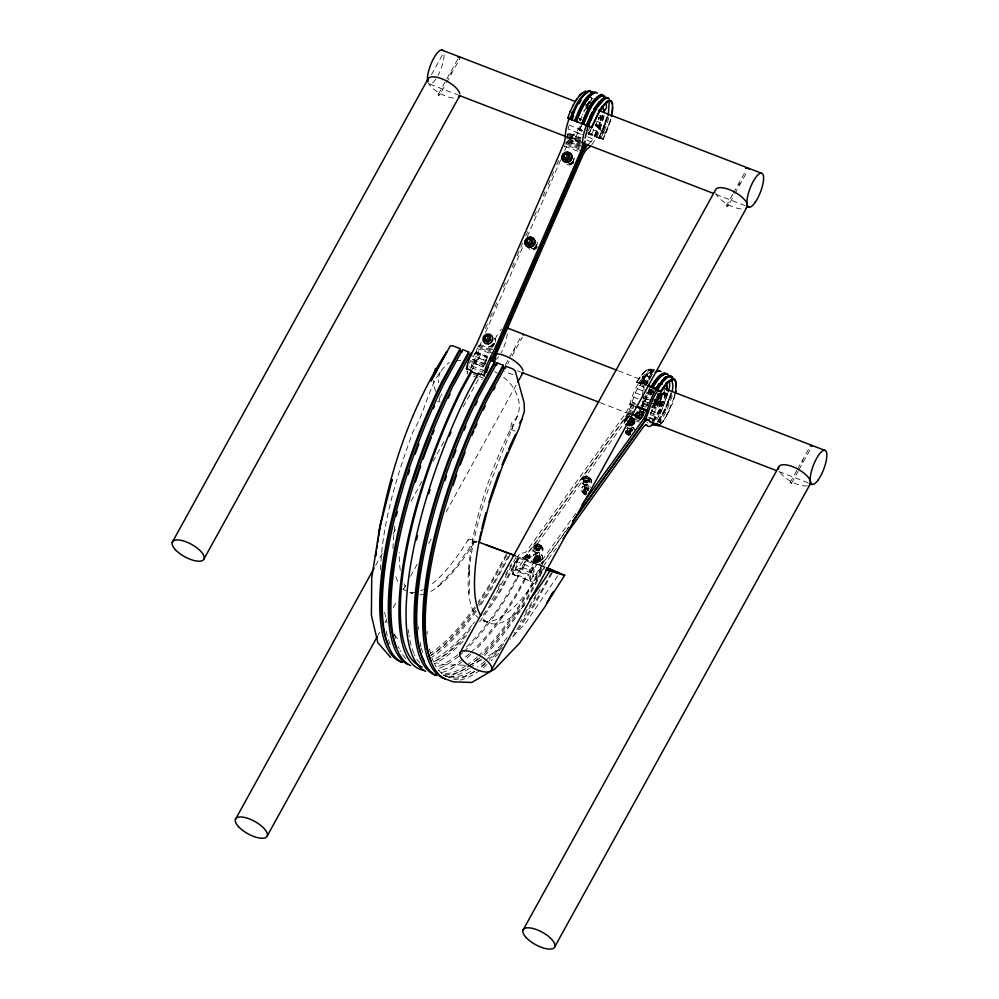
<?xml version="1.0" encoding="UTF-8"?>
<svg xmlns="http://www.w3.org/2000/svg" width="999" height="999" viewBox="0 0 999 999"><rect width="100%" height="100%" fill="white"/><g stroke="black" fill="none" stroke-linecap="round" stroke-linejoin="round"><path stroke-width="0.75" stroke-dasharray="5 3.75" d="M380.507 569.78C382.267 522.177 396.803 475.886 413.087 431.443C426.848 410.015 428.871 378.783 449.4 362.312M661.226 394.056L661.013 401.386L659.69 405.307L660.339 405.744L660.539 400.849L659.765 405.094L660.913 405.282L660.451 422.627M439.922 94.643L438.524 93.931L438.411 95.729L439.922 94.643L445.841 83.928M728.234 205.769L726.835 205.045L726.735 206.855L728.234 205.769L734.153 195.042M596.952 125.062L595.816 124.788L598.289 126.448L597.327 126.873L596.952 125.062L597.102 126.486L598.076 125.899L604.045 132.08L603.009 132.755L603.271 131.831L604.045 132.13M598.289 126.448L595.879 125.375L596.003 124.538L598.051 126.848M540.784 556.493L540.921 560.914L537.774 562.337L534.44 561.051L534.303 556.643L535.889 555.731L539.897 556.006L540.921 558.329M534.74 549.962L534.615 545.554L537.762 544.13L541.083 545.404L541.221 549.825L539.647 550.736L535.626 550.461L534.602 548.139M534.727 559.89C534.103 563.886 541.196 563.786 540.447 559.765M535.089 546.703C534.34 542.682 541.421 542.582 540.809 546.578M535.739 557.829L536.026 561.475M535.851 557.067L536.076 549.125M535.988 548.726L536.413 545.054M534.265 558.354L537.412 556.918L537.462 555.219M534.565 547.265L537.712 545.829L537.762 544.13M537.774 562.337L537.812 560.626L540.971 559.203M538.074 551.248L538.124 549.537L541.271 548.114M539.547 557.742L539.11 561.413A1.598 1.161 1.6 0 1 536.475 561.987A1.598 1.161 1.6 0 1 537.062 560.039A1.598 1.161 1.6 0 1 539.11 561.413M539.448 557.242A1.798 1.299 1.6 0 0 536.838 555.993A1.798 1.299 1.6 0 0 536.675 558.229A1.798 1.299 1.6 0 0 539.448 557.242L539.66 549.3A1.798 1.299 1.6 0 0 537.05 548.051A1.798 1.299 1.6 0 0 536.888 550.299A1.798 1.299 1.6 0 0 539.66 549.3M539.797 548.638L539.497 544.979M541.221 549.825L541.083 545.404M585.589 494.33L583.154 493.231L583.029 488.823L586.176 487.4L589.497 488.673M583.279 479.445L584.178 477.197L586.475 476.311L588.149 476.748L589.81 477.597L589.934 482.005L586.788 483.429L583.466 482.155L583.279 479.445L586.425 478.022L586.475 476.311M583.466 482.155L583.329 477.734M583.441 492.07L583.953 494.055L585.739 495.067M583.803 478.883C583.054 474.862 590.134 474.762 589.522 478.758M584.452 490.01L584.74 493.668M584.577 489.248L584.79 481.306M584.702 480.906L585.139 477.235M582.979 490.534L586.126 489.098L586.176 487.4M586.488 494.517L586.538 492.807L583.204 491.533M586.788 483.429L586.838 481.73L589.984 480.294M588.161 489.435A1.798 1.299 1.6 0 0 585.551 488.174A1.798 1.299 1.6 0 0 585.389 490.422A1.798 1.299 1.6 0 0 588.161 489.435L588.374 481.493A1.798 1.299 1.6 0 0 585.764 480.232A1.798 1.299 1.6 0 0 585.601 482.48A1.798 1.299 1.6 0 0 588.374 481.493M588.511 480.819L588.224 477.16M589.934 482.005L589.81 477.597M626.123 420.741L626.123 418.156L629.27 416.733M630.906 432.33L629.333 433.241L629.283 434.94L628.383 434.752L625.948 433.666L625.961 431.068M626.236 432.505L626.748 434.478L629.183 435.539M626.598 419.305L627.022 417.295L629.37 416.146M627.247 430.432L627.547 434.09A1.598 1.161 1.6 0 0 629.545 434.865M627.372 429.67L627.447 427.023M625.948 433.666L625.774 430.956L628.92 429.533L628.97 427.822L632.305 429.108L632.429 430.931M630.956 429.857A1.798 1.299 1.6 0 0 628.346 428.596A1.798 1.299 1.6 0 0 628.184 430.844A1.798 1.299 1.6 0 0 630.956 429.857L631.031 427.21M632.305 429.108L632.255 430.806L628.92 429.533M643.031 415.359L641.595 416.233L642.132 415.684M644.58 376.873L643.681 378.009L642.682 376.91M641.97 415.996L642.082 411.663M642.245 405.881L642.482 397.802M642.694 395.08L643.031 377.085L644.23 377.41M643.194 415.971L643.319 411.638M643.468 405.856L643.468 398.326M643.893 390.297L644.255 377.06M643.968 377.684L644.617 377.048M659.215 422.652L659.727 404.445L659.715 405.432L661.026 401.273M660.002 394.081L660.339 405.744M660.601 394.617L660.177 392.794L659.939 401.735L660.764 405.606M660.551 423.351L660.551 423.126M566.92 139.098A15.634 4.758 -68.9 0 0 567.207 137.825L567.782 132.78L581.118 137.874M660.277 404.857L660.963 401.498M645.916 370.891C643.319 371.016 630.856 391.808 640.034 376.835M660.177 405.731L660.539 400.849M583.978 112.025L584.153 109.703M588.998 143.619C596.903 136.551 600.561 125.524 601.498 115.185M485.539 362.175L483.066 366.695L475.986 363.973L479.083 358.304L479.333 356.031L473.926 353.958M642.794 414.972L639.422 419.081C634.977 417.282 633.591 415.022 641.121 407.929M643.506 377.734L643.119 376.473L644.617 377.285M643.094 377.098L644.367 377.56M476.785 349.55L475.237 357.305A22.865 6.956 -68.9 0 1 474.488 361.426L484.44 365.796M660.689 400.899L659.79 405.532M587.4 104.445L586.775 108.829A2.16 1.236 8.2 0 1 586.838 107.48A5.145 2.947 8.2 0 1 585.726 107.068M587.974 104.383L587.712 106.244L585.876 104.458M660.114 404.87L660.601 401.71M479.295 618.706A146.766 44.618 -68.9 0 1 510.489 429.283L511.575 422.977C526.935 410.751 516.958 386.613 503.246 377.123M568.606 126.336L568.069 129.046L582.442 134.59M586.625 108.554L587.624 103.983M608.266 115.235L602.822 131.893M671.041 392.782L665.371 408.853A31.481 9.565 -68.9 0 1 656.093 423.801M671.803 392.757L666.296 408.941L656.555 424.325M674.188 397.24L674.887 394.218M675.062 394.605L672.302 403.883M659.977 404.92L660.751 401.66M439.123 400.874L440.959 393.394L442.082 395.404M511.925 428.933L513.761 421.453M598.801 117.745L598.289 119.768L599.962 116.159L599.05 116.733M651.947 393.856C649.812 395.367 650.973 391.87 651.398 389.073M651.41 394.58L650.736 391.833L651.835 390.746M650.786 392.944L651.847 392.982M651.048 394.418L651.535 393.668M440.209 371.516L438.386 378.184L438.549 382.654M627.01 419.293A10.265 3.122 -68.9 0 0 625.736 420.791L526.785 558.541A9.753 2.972 -68.9 0 0 524.625 562.35L518.356 572.19A12.425 3.771 -68.9 0 1 513.211 570.279A12.425 3.771 -68.9 0 1 519.98 553.546A28.259 8.591 -68.9 0 1 523.089 552.947L524.263 552.822A8.129 2.473 -68.9 0 0 526.86 550.811L626.161 412.575A13.124 3.996 -68.9 0 0 629.757 404.408L630.257 402.697A23.364 7.105 -68.9 0 1 648.776 376.91L649.737 379.32M630.544 413.199L630.057 413.286A15.634 4.758 -68.9 0 0 626.498 416.233L526.398 555.556A15.122 4.595 -68.9 0 0 524.925 557.979L517.732 569.243A6.981 2.123 -68.9 0 1 515.671 567.207A6.981 2.123 -68.9 0 1 518.618 558.978L519.368 558.154A22.865 6.956 -68.9 0 1 521.016 557.954L523.164 557.817L526.698 554.582L626.348 415.871C633.766 404.832 632.717 387.662 645.342 381.006L648.226 382.118M494.393 343.244L493.831 344.543L494.667 343.843L493.256 343.818M579.907 119.53C581.406 118.869 578.146 118.881 580.544 119.143M596.903 125.212L597.102 126.324L595.879 125.375M602.622 132.355L607.729 117.283M514.672 348.776L513.673 351.498M802.984 459.89L801.997 462.612M659.715 405.432L661.001 401.161M659.765 405.094L660.863 401.586M602.684 114.997L594.293 136.476L587.874 133.754A32.018 9.74 -68.9 0 0 589.797 129.907M604.333 115.722L595.978 137.075L594.143 136.164A32.018 9.74 -68.9 0 0 602.335 115.247M610.726 119.243L603.046 139.223L610.926 119.131M610.926 119.568L606.281 132.792L603.034 139.023M641.096 406.88L646.066 394.742M642.295 408.304L649.625 389.048M652.147 420.979C661.013 413.823 662.724 401.86 666.495 391.695M648.913 417.882L656.106 420.654L661.513 411.051L667.769 393.032M649.75 388.049L642.544 405.469M650.137 389.273L642.469 407.255M651.41 394.405L653.084 389.335M658.628 393.643L654.357 404.695A32.018 9.74 -68.9 0 1 651.698 409.927M659.315 393.906L655.044 404.957A32.018 9.74 -68.9 0 1 650.299 413.761M659.652 393.768L655.244 405.169L648.139 417.557M662.225 393.768L657.642 405.831A31.181 9.478 -68.9 0 1 648.463 420.629M665.809 393.294L660.626 407.105A32.018 9.74 -68.9 0 1 652.035 421.328M666.171 393.069L660.826 407.317L653.721 419.705M666.495 393.556L661.313 407.367A32.018 9.74 -68.9 0 1 651.885 422.589M667.819 393.793L662.512 407.929L652.896 423.339M667.844 401.923L670.154 395.104M671.203 395.329L662.649 415.671M672.227 395.816L667.07 409.565A31.893 9.69 -68.9 0 1 660.214 421.516M674.387 397.14L666.196 416.246L659.64 425.387M636.738 382.317L639.685 383.716A41.434 21.154 32 0 1 646.778 385.689M654.308 401.735L655.057 399.65L658.915 399.163L660.926 401.723L659.79 404.857L655.943 405.344L654.607 403.633M655.769 399.737L654.645 402.872L656.655 405.432M655.943 405.344L659.078 404.77L660.202 401.635L658.191 399.076L656.106 399.45M517.519 416.046C495.554 466.87 474.05 518.893 468.618 574.587L469.468 568.606L469.23 594.88L468.631 591.957M564.285 146.928L564.785 145.729M656.443 397.377L652.097 407.093M667.906 401.923L665.034 408.753A31.681 9.628 -68.9 0 1 655.706 423.801M672.215 403.721L666.258 416.458M474.388 361.875L473.913 363.012A6.981 2.123 -68.9 0 1 470.629 367.157M485.502 328.446L487.362 324.176M490.459 317.058L492.32 312.787M494.805 307.093L496.665 302.822M503.471 287.163L505.332 282.892M512.15 267.233L514.01 262.962M517.107 255.856L520.217 248.739M520.829 247.315L522.689 243.044M525.786 235.926L527.647 231.656M534.465 215.996L536.326 211.726M543.144 196.066L545.004 191.796M548.101 184.678L551.198 177.56M551.823 176.136L553.683 171.865M556.78 164.748L558.641 160.477M481.206 342.42L479.97 345.279A8.129 2.473 -68.9 0 0 478.234 351.086L477.709 354.058A28.259 8.591 -68.9 0 1 476.223 361.775A12.425 3.771 -68.9 0 1 471.89 369.867M485.564 332.417L523.513 245.267M527.247 236.688L560.839 159.54M564.572 150.961L565.821 148.114A13.124 3.996 -68.9 0 1 569.954 142.283L570.716 141.708A23.364 7.105 -68.9 0 0 581.418 126.099M627.609 418.394L627.934 417.657M472.065 356.518L472.452 355.694M582.067 131.481L578.658 129.533L581.655 123.302M579.245 130.007L582.28 123.689M588.211 130.944L590.109 126.998M588.711 134.328L591.895 127.71M595.978 137.075L596.391 137.213A60.839 16.209 26.1 0 0 599.512 138.274L602.659 131.743M588.436 133.679A41.434 11.039 26.1 0 0 591.208 134.79A41.434 11.039 26.1 0 0 599.962 137.75L602.959 131.518L603.721 131.506M581.418 150.886L565.609 144.793C569.243 137.113 577.897 133.416 580.169 124.813M660.851 405.507L659.864 401.074L660.913 405.282M645.878 406.755L648.326 402.01M669.63 410.227L662.874 421.753M470.429 368.594L471.865 365.921L470.654 360.726L475.686 362.662L475.986 363.973M469.205 363.349L470.654 360.726M475.686 362.662L479.333 356.031M506.63 555.544L489.722 586.301A214.723 65.285 -68.9 0 1 476.423 606.568M509.89 555.182L492.245 587.287A214.723 65.285 -68.9 0 1 479.845 606.268M515.971 557.517L498.326 589.622A214.723 65.285 -68.9 0 1 489.485 603.371M463.736 651.723A214.723 65.285 -68.9 0 0 508.941 593.718L518.356 576.585L512.674 574.4L517.007 566.508L515.821 561.288L533.441 568.081L534.627 573.301L530.294 581.193L525.437 579.32L525.137 577.971L518.056 575.237L508.791 591.995A211.776 64.386 -68.9 0 1 464.198 649.213M522.689 568.706L527.322 560.277L526.473 560.002L522.39 567.382L522.689 568.706L517.007 566.508M525.437 579.32L516.033 596.44A214.723 65.285 -68.9 0 1 475.074 650.361M529.77 571.428L534.403 562.999L533.553 562.724L529.47 570.117L529.77 571.428L534.627 573.301M540.072 589.497L532.717 602.884A214.723 65.285 -68.9 0 1 520.317 621.865M552.16 573.089L535.252 603.858A214.723 65.285 -68.9 0 1 510.452 639.547M431.443 74.738L443.069 53.684M457.754 59.091L438.524 93.931L439.872 94.705M450.387 74.063L451.548 72.078M446.578 82.592L459.89 58.466M375.674 565.334L383.216 551.673M393.019 533.903L396.79 527.085M411.113 501.123L422.427 480.631M432.992 461.513L444.305 441.021M463.149 406.868L480.494 375.449M481.256 374.076L483.516 369.98M505.519 364.66L508.479 359.303M509.215 357.954L521.053 336.526M507.654 364.036L509.128 361.363M512.087 355.994L522.44 337.237M378.159 635.002L379.657 632.267M384.94 622.702L387.2 618.606M393.231 607.679L397.003 600.849M403.034 589.922L406.056 584.452M410.577 576.261L417.37 563.96M428.683 543.468L431.693 538.011M446.029 512.05L516.908 383.641M732.754 194.33L726.835 205.045L728.184 205.831M733.491 192.982L746.066 170.205M738.698 185.177L739.859 183.204M734.889 193.706L747.464 170.929M796.79 470.417L790.134 482.48L790.022 484.278L791.52 483.191L798.189 471.141M797.527 469.08L809.365 447.639M798.925 469.792L810.763 448.351M506.518 553.921L489.56 584.59A211.776 64.386 -68.9 0 1 478.209 602.035M508.304 556.231L492.095 585.564A211.776 64.386 -68.9 0 1 478.983 605.544M498.164 587.899L500.374 583.903M505.531 574.575L511.426 563.911M525.137 577.971L515.871 594.73A211.776 64.386 -68.9 0 1 470.242 652.884M484.627 655.519A214.723 65.285 -68.9 0 0 526.648 600.536L545.029 567.095L544.18 566.82L526.498 598.826A211.776 64.386 -68.9 0 1 480.869 656.98M536.251 594.492L532.567 601.161A211.776 64.386 -68.9 0 1 525.611 612.087M551.311 572.802L535.089 602.135A211.776 64.386 -68.9 0 1 514.085 632.904M512.674 574.4L511.451 569.03L515.821 561.288M530.294 581.193L529.07 575.824L533.441 568.081M569.605 163.749L571.815 163.711L573.314 162.213M604.358 132.705L603.346 133.317M586.888 104.932L588.711 101.923M650.611 391.995C652.11 394.205 649.462 390.259 653.296 392.182M633.566 419.28A23.364 7.105 -68.9 0 0 638.861 413.998L640.946 410.701M636.351 382.442L643.381 372.752L646.628 370.117M639.685 383.716C643.556 378.771 647.14 369.305 654.595 369.618M636.713 382.03L641.308 383.366L640.409 382.667A60.839 31.056 32 0 1 643.593 383.616L651.061 373.976L654.37 371.203M644.018 383.753L645.779 384.802L651.011 376.673M641.77 408.341L635.776 416.583M644.442 409.215L638.773 416.958A41.434 29.72 40.3 0 0 641.346 418.494M557.779 575.786L525.162 623.663L510.239 639.21M651.311 389.56L651.086 390.509L652.697 391.358M652.534 391.558L650.786 391.533L650.461 392.37L651.548 392.957M650.961 394.255C652.072 393.094 649.462 391.958 651.823 394.568M575.699 513.474L544.105 557.454A8.129 2.473 -68.9 0 1 541.52 559.477L540.334 559.602A28.259 8.591 -68.9 0 0 537.225 560.202A12.425 3.771 -68.9 0 0 530.457 576.923A12.425 3.771 -68.9 0 0 535.614 578.833L541.87 569.005A9.753 2.972 -68.9 0 1 544.043 565.197L558.566 544.979M568.631 527.397L543.643 562.212A15.122 4.595 -68.9 0 0 542.182 564.635L534.977 575.886A6.981 2.123 -68.9 0 1 532.929 573.863A6.981 2.123 -68.9 0 1 535.864 565.634L536.625 564.797A22.865 6.956 -68.9 0 1 538.261 564.597L540.409 564.46L543.468 561.875L568.419 527.185M592.007 99.088L588.673 103.534A31.181 9.478 -68.9 0 0 582.742 114.473M642.944 378.621L649.138 372.215L654.532 371.678M656.755 423.888L659.977 419.967M661.238 423.751L663.311 421.241M633.241 414.722L634.889 414.323L638.249 411.113M642.769 376.973L644.455 376.935M579.57 118.706L579.857 119.83L579.695 118.257M536.563 244.53L536.788 247.115L535.377 248.326L533.841 249.413L531.456 248.526M491.883 344.892L491.146 345.554L491.72 346.154L493.256 345.067L490.484 345.454M642.832 373.414C644.904 371.703 647.689 368.693 650.224 370.841L651.66 377.11M571.003 163.174L573.214 161.538M572.377 163.361L573.051 162.8M476.81 541.67L475.212 541.221L472.589 543.281L454.682 568.918L437.45 586.888L439.935 585.064M534.677 247.602L536.213 246.516L535.951 244.655M500.162 648.613L487.15 656.643M568.456 163.549L570.841 164.435L571.678 163.873M481.868 659.765L471.341 664.447M475.212 541.221L475.786 541.595L472.589 543.281L475.786 541.595L476.873 542.07L474.363 542.307L468.044 539.872A146.766 44.618 -68.9 0 1 429.645 585.689M626.673 428.708L628.97 427.822M651.048 390.547L651.922 390.422M650.873 391.009L653.146 391.458A2.16 0.687 15 0 0 650.499 391.258A2.16 0.687 15 0 0 651.835 392.457M650.511 392.058L650.724 391.958M650.861 392.844L651.86 392.782M651.086 392.982L650.761 393.693M468.044 539.872L469.88 539.185L476.036 541.171M646.478 370.167L650.337 369.031L654.208 370.017M652.16 369.168L649.425 370.117A31.893 9.69 -68.9 0 0 639.31 382.38M654.07 370.117L651.36 371.066A31.681 9.628 -68.9 0 0 641.308 383.254M660.389 400.849L660.639 405.681M642.045 415.609L643.094 415.759L638.861 413.998M659.303 422.028L660.489 422.115M626.073 419.867L626.91 419.642M652.01 390.085L650.998 390.834L652.984 391.683M651.773 393.356L650.861 392.994L651.261 394.505M651.798 393.519L650.898 393.131L651.785 393.206M651.847 394.43L651.311 393.381M464.485 665.247L444.88 664.797L436.575 662.899M599.974 128.871L597.152 126.174M651.086 392.495L651.435 392.507M456.168 360.402L460.739 360.464M588.461 102.947L590.671 103.084M603.046 139.223L598.538 137.712A31.481 9.565 -68.9 0 0 606.605 117.133M651.448 391.92L652.822 392.145M657.529 397.09L657.367 397.065A5.145 4.883 -83.1 0 1 661.188 404.558A5.145 4.883 -83.1 0 1 653.084 405.482M658.191 399.076L658.915 399.163M652.946 399.9L657.417 400.449M660.202 401.635L660.926 401.723M652.272 403.434L656.73 403.971M659.078 404.77L659.79 404.857M596.266 125.599L597.789 125.799M596.116 125.562L597.939 125.824M579.17 118.943L580.382 119.156M596.415 125.587L597.639 125.799M580.819 119.256L579.77 119.043L579.895 119.98M595.978 125.487L598.076 125.899M625.998 431.955L629.333 433.241M589.76 479.295L586.425 478.022M583.503 480.444L586.838 481.73M541.046 547.115L537.712 545.829M534.79 548.264L538.124 549.537M540.734 558.204L537.412 556.918M534.49 559.353L537.812 560.626M652.609 391.683L653.059 391.783A2.16 0.687 15 0 0 650.411 391.583A2.16 0.687 15 0 0 651.748 392.794M652.971 392.12L651.011 391.72M651.91 391.97L652.884 392.02M580.931 119.356L579.77 119.043L579.857 119.68L579.695 118.406M485.789 363.449L476.061 361.276C474.488 358.703 473.051 360.314 472.44 359.89A12.025 3.659 -68.9 0 1 473.002 357.954A8.304 2.522 -68.9 0 1 474.275 354.72M579.32 118.893L580.232 119.193M596.565 125.549L597.489 125.849M490.871 345.854L491.72 346.154M595.804 125.25L598.251 126.136M645.741 384.29L646.665 384.627M647.964 423.027L647.04 422.664M590.334 97.565L593.206 98.676M585.364 105.095L588.236 106.206M598.351 117.557L601.223 118.669M597.539 121.628L600.411 122.727M596.241 125.986L599.113 127.098M593.106 129.808L597.414 131.468M568.881 124.987L581.818 129.97M578.184 128.896L582.504 130.557M588.249 132.767L595.441 135.539M578.658 129.533L581.992 130.819M599.962 137.75L603.284 139.036M576.061 132.405L581.805 134.615M587.562 136.838L593.306 139.048M586.863 140.085L591.183 141.746M567.782 133.329L580.719 138.312M567.719 134.353L580.669 139.336M567.607 135.452L580.544 140.434M571.403 137.213L580.032 140.534M570.866 137.65L580.918 141.533M567.444 136.613L580.382 141.596M429.895 84.128L457.48 94.768M566.408 136.751L580.931 142.345M715.996 194.393L745.042 205.594M567.207 137.825L581.231 143.207M569.143 139.448L580.644 143.881M568.556 140.185L580.057 144.618M567.969 140.996L582.342 146.528M569.954 142.283L580.019 146.154M567.37 141.858L578.871 146.291M566.783 142.782L582.592 148.876M566.196 143.769L582.005 149.862M564.835 146.241L580.656 152.335M648.326 370.055L653.546 372.127M647.165 375.936L650.037 377.048M618.406 370.816L647.452 382.005M643.693 381.406L648.014 383.067M641.745 382.929L647.502 385.152M663.136 391.995L666.008 393.107M662.999 392.707L667.32 394.368M662.662 393.406L665.534 394.505M661.126 393.481L666.87 395.704M639.635 385.464L643.943 387.125M649.25 389.822L656.443 392.595M657.879 393.144L665.072 395.916M649.188 390.384L656.368 393.156M657.817 393.706L666.433 397.028M648.788 391.233L651.673 392.332M657.417 394.555L664.61 397.327M648.751 391.72L651.635 392.819M657.379 395.042L666.008 398.364M646.902 392.083L651.211 393.743M656.967 395.954L664.148 398.726M637.499 388.848L646.116 392.182M647.552 392.732L654.745 395.504M656.955 396.366L665.584 399.687M646.465 393.469L650.774 395.129M656.518 397.352L663.711 400.124M635.476 392.857L652.734 399.5M646.54 398.751L652.297 400.961M653.733 401.523L663.798 405.394M644.867 398.551L647.739 399.65M654.932 402.422L662.125 405.194M633.728 397.19L638.036 398.851M643.781 401.074L649.537 403.284M643.106 402.884L650.299 405.656M651.735 406.206L660.364 409.54M644.255 404.395L650.012 406.618M651.448 407.167L661.513 411.051M632.217 401.998L635.089 403.109M640.846 405.319L648.026 408.091M631.992 402.784L636.301 404.445M480.119 344.655L494.493 350.199M651.161 410.764L658.341 413.536M630.019 403.546L634.502 405.107M478.271 345.08L494.093 351.173M629.757 404.408L634.065 406.069M477.847 346.178L493.656 352.272M631.218 405.207L634.103 406.318M650.262 412.924L658.89 416.246M493.269 353.384L477.447 347.29L477.085 348.401L490.022 353.384M630.794 406.431L633.666 407.542M640.396 410.826L644.705 412.487M650.461 414.697L656.206 416.92M630.332 407.642L633.216 408.753M638.96 410.964L647.589 414.298M637.037 411.613L645.666 414.947M636.838 412.812L642.594 415.022M649.775 417.794L654.095 419.455M629.345 410.027L646.59 416.683M476.173 351.86L487.674 356.281M628.821 411.201L644.63 417.295M476.011 352.672L487.512 357.105M634.889 414.323L642.082 417.095M475.874 353.459L487.375 357.892M633.865 414.348L642.494 417.669M628.271 412.325L644.08 418.419M634.365 414.947L641.982 417.794M634.677 415.284L641.87 418.057M517.557 370.829L520.454 371.94M600.337 402.734L640.996 418.406M778.97 471.578L809.465 483.329M627.709 413.436L633.466 415.646M634.902 416.196L643.531 419.53M627.135 414.485L630.019 415.596M635.764 417.819L642.956 420.591M475.337 356.443L486.838 360.876M479.083 358.304L486.163 361.039L486.413 358.766L482.767 365.397L483.066 366.695M626.348 415.871L629.22 416.97M634.977 419.193L642.17 421.965M636.313 421.041L639.185 422.14M472.415 359.578L486.788 365.11M471.753 362.6L483.316 367.045M471.865 365.921L483.728 370.492M471.466 367.682L481.53 371.566M473.763 374.4L478.084 376.061M479.52 376.611L483.828 378.271M473.576 376.273L482.28 379.632M437.762 401.248L440.297 402.222M510.489 429.283L515.546 431.231M526.698 554.582L543.956 561.226M526.223 555.232L543.468 561.875M525.686 555.869L542.932 562.512M525.162 556.431L542.407 563.074M524.65 556.893L541.908 563.548M523.164 557.817L540.409 564.46M522.514 557.892L540.072 564.535M515.846 555.906L544.18 566.82M519.168 558.241L536.413 564.885M522.39 567.382L529.47 570.117M518.693 568.156L535.939 574.8M516.346 569.792L533.591 576.448M511.451 569.03L529.07 575.824M514.385 574.875L531.643 581.518M410.077 592.532L412.599 593.506A146.766 44.618 -68.9 0 1 409.315 591.283M487.849 622.514L481.53 620.067A146.766 44.618 -68.9 0 0 543.294 568.868M445.966 676.011L443.444 675.037A211.776 64.386 -68.9 0 0 472.215 670.529M537.587 564.447L545.092 567.357M652.072 391.883L650.911 391.171M596.003 124.538L598.289 126.286M649.088 369.268L651.061 370.092L652.235 372.59M569.318 163.449L570.841 164.435M532.317 248.426L533.841 249.413M587.787 489.947L586.126 489.098M585.089 480.119L588.124 481.555M536.376 547.927L539.41 549.375M486.725 357.043L480.219 353.683L475.387 352.659A8.304 2.522 -68.9 0 0 474.488 354.283M494.567 371.715L497.152 373.027M598.538 137.712L599.512 138.274M651.173 390.184L651.922 390.734M651.473 392.769C650.012 391.833 652.959 392.557 650.824 391.496M651.46 393.231L650.624 392.557M531.992 248.376L535.439 248.314L536.338 244.98M581.043 119.793L579.77 119.043L579.969 120.117M645.342 381.006L647.327 383.604M595.816 124.788L598.239 126.598M580.993 119.942L579.77 119.043L580.069 120.217M598.164 126.736L596.016 125.2M580.906 120.08L579.77 119.043L580.207 120.292M602.971 133.229L602.547 132.53M603.084 132.83L597.215 126.761L596.84 124.625M580.794 120.205L579.77 119.043L581.006 119.493L579.77 119.043L580.357 120.33M394.23 634.964L400.012 641.545M596.141 124.463L597.914 126.935M580.656 120.28L579.77 119.043L580.506 120.33M596.291 124.413L597.764 126.973M596.453 124.413L597.602 126.985L596.603 124.438M652.235 374.637L651.148 371.928L648.838 376.498L649.812 378.921M435.552 391.396L433.628 384.94L433.479 380.582M659.902 401.523L660.826 405.07M660.901 405.394L659.864 401.074M596.728 124.513L597.327 126.873M573.339 160.002L573.526 160.827M384.615 612.337L387.088 622.889M466.945 371.278L467.557 373.951M518.056 575.237L518.356 576.585M660.002 401.61L660.714 404.97M573.401 158.541L573.738 161.226M660.139 401.673L660.589 404.907M596.915 124.75L597.14 126.636M643.381 399.026L643.106 396.628L643.244 399.076M596.952 124.9L597.102 126.486M626.123 418.156L626.298 420.866M583.029 488.823L583.166 490.646M583.154 493.231L583.016 491.408M540.921 560.914L540.784 559.09M534.615 545.554L534.74 547.377M534.303 556.643L534.44 558.466M534.44 561.051L534.303 559.228M591.283 97.477L591.483 100.087M664.572 390.259L664.747 392.807M660.227 400.861L660.489 405.719M660.289 401.723L660.439 404.87M485.139 363.149A8.304 2.522 -68.9 0 1 485.826 361.276M486.014 360.814A8.304 2.522 -68.9 0 1 487.062 358.641M453.496 98.077A17.97 7.055 28.9 0 1 428.871 83.779M807.254 485.851A17.97 7.055 28.9 0 1 790.271 481.019A17.97 7.055 28.9 0 1 778.583 469.18M513.049 374.513A17.97 7.055 28.9 0 1 504.782 371.328M741.058 208.903A17.97 7.055 28.9 0 1 715.371 192.133M507.255 333.778A18.194 5.532 -68.9 0 1 500.824 353.371M498.651 356.793A18.194 5.532 -68.9 0 1 496.503 359.365M491.958 347.989A18.194 5.532 -68.9 0 1 493.344 343.544M495.129 339.148A18.194 5.532 -68.9 0 1 499.338 331.668M500.062 330.706A18.194 5.532 -68.9 0 1 501.486 329.096M653.383 403.284A1.798 1.711 -83.1 0 0 656.118 402.46A1.798 1.711 -83.1 0 0 654.382 400.124A1.798 1.711 -83.1 0 1 656.006 402.447A1.798 1.711 -83.1 0 1 653.271 403.259A2.16 2.048 -83.1 0 0 655.881 403.833A2.16 2.048 -83.1 0 0 656.768 401.061A2.16 2.048 -83.1 0 0 654.22 399.925M652.984 403.783A2.16 2.048 -83.1 0 0 655.831 402.497A2.16 2.048 -83.1 0 0 654.283 399.712A2.16 2.048 -83.1 0 1 653.046 403.896A2.16 2.048 -83.1 0 0 654.457 399.85A2.16 2.048 -83.1 0 1 656.992 401.086A2.16 2.048 -83.1 0 1 656.106 403.858A2.16 2.048 -83.1 0 1 653.296 403.196M653.496 403.409A1.798 1.711 -83.1 0 1 653.059 403.509A1.798 1.711 -83.1 0 0 655.456 402.372A1.798 1.711 -83.1 0 0 654.158 400.062A2.16 2.048 -83.1 0 1 654.432 403.109M652.747 403.409A1.798 1.711 -83.1 0 0 655.032 402.56A1.798 1.711 -83.1 0 0 654.245 400.162A2.16 2.048 -83.1 0 1 657.042 400.786A2.16 2.048 -83.1 0 1 656.48 403.783A2.16 2.048 -83.1 0 1 653.633 403.234A1.923 1.836 -83.1 0 1 653.121 403.484M653.708 403.321A1.798 1.711 -83.1 0 0 656.505 402.272A1.798 1.711 -83.1 0 0 654.283 400.262A2.16 2.048 -83.1 0 1 657.255 400.811A2.16 2.048 -83.1 0 1 656.705 403.808A2.16 2.048 -83.1 0 1 653.858 403.259M652.971 403.159A2.16 2.048 -83.1 0 0 656.505 402.847A2.16 2.048 -83.1 0 0 654.532 399.787A2.16 2.048 -83.1 0 1 656.056 402.522A2.16 2.048 -83.1 0 1 653.209 403.808M654.495 400.099A1.798 1.711 -83.1 0 1 655.706 402.634A1.798 1.711 -83.1 0 1 653.046 403.234M654.22 400.874A1.798 1.711 -83.1 0 1 656.63 400.661A1.798 1.711 -83.1 0 1 656.793 403.196A1.798 1.711 -83.1 0 1 654.382 403.396A1.798 1.711 -83.1 0 0 656.58 403.296A1.798 1.711 -83.1 0 0 656.718 400.874A1.798 1.711 -83.1 0 0 654.432 400.537M654.333 399.937A2.16 2.048 -83.1 0 1 656.88 401.074A2.16 2.048 -83.1 0 1 655.993 403.846A2.16 2.048 -83.1 0 1 653.408 403.209M654.108 400.499A1.798 1.711 -83.1 0 1 656.38 400.836A1.798 1.711 -83.1 0 1 656.243 403.259A1.798 1.711 -83.1 0 1 653.933 403.346M654.195 403.309A2.16 2.048 -83.1 0 0 657.18 403.733A2.16 2.048 -83.1 0 0 657.367 400.562A2.16 2.048 -83.1 0 0 654.345 400.686A1.798 1.711 -83.1 0 1 654.233 402.884M654.42 401.311A1.798 1.711 -83.1 0 1 657.067 400.711A1.798 1.711 -83.1 0 1 656.905 403.559A1.798 1.711 -83.1 0 1 654.333 402.684M654.357 401.511A1.923 1.836 -83.1 0 1 654.32 402.01A1.798 1.711 -83.1 0 0 654.333 401.086M654.357 400.462A2.16 2.048 -83.1 0 1 654.208 403.084M653.808 403.459A2.16 2.048 -83.1 0 1 653.321 403.721M654.033 403.484A2.16 2.048 -83.1 0 1 653.021 403.858M653.358 403.896A2.16 2.048 -83.1 0 0 654.12 399.8A2.16 2.048 -83.1 0 1 656.281 402.547A2.16 2.048 -83.1 0 1 652.984 403.534A1.798 1.711 -83.1 0 0 654.395 400.387A1.798 1.711 -83.1 0 1 654.445 402.909M653.721 403.434A1.798 1.711 -83.1 0 1 653.284 403.534M656.256 397.14A5.145 4.883 -83.1 0 1 661.613 403.971A5.145 4.883 -83.1 0 1 653.259 405.507M645.779 384.79A32.018 9.74 -68.9 0 1 649.175 379.47M641.308 383.379A31.481 9.565 -68.9 0 1 651.298 371.253L653.995 370.317L650.923 371.104A31.481 9.565 -68.9 0 0 640.933 383.229M645.092 384.528A32.018 9.74 -68.9 0 1 647.802 380.182M648.488 379.208A32.018 9.74 -68.9 0 1 651.997 374.925M644.53 410.04A31.893 9.69 -68.9 0 1 638.324 418.469M646.091 410.452A31.481 9.565 -68.9 0 1 643.993 413.736M643.294 414.722A31.481 9.565 -68.9 0 1 639.959 418.781M641.982 417.207A31.681 9.628 -68.9 0 1 640.322 419.081M664.997 408.703A31.481 9.565 -68.9 0 1 655.719 423.651M640.571 419.68A60.839 43.631 40.3 0 1 639.422 419.081M653.358 391.096A2.16 0.687 15 0 1 652.272 390.809L653.234 391.121A2.16 0.687 15 0 0 652.147 390.834M651.785 390.621A2.16 0.687 15 0 1 650.936 389.61A2.16 0.687 15 0 0 651.872 390.284M651.96 389.96A2.16 0.687 15 0 1 651.236 389.51M651.922 392.132A2.16 0.687 15 0 1 650.486 391.171A2.16 0.687 15 0 1 651.635 390.771M653.271 391.421A2.16 0.687 15 0 1 650.861 390.397A2.16 0.687 15 0 1 651.897 389.785M653.084 392.083A2.16 0.687 15 0 1 650.686 391.046A2.16 0.687 15 0 1 651.723 390.434M653.171 391.758A2.16 0.687 15 0 1 650.774 390.721A2.16 0.687 15 0 1 651.81 390.109M624.487 422.889A5.145 3.721 1.6 0 1 626.598 418.656M624.487 422.515A5.145 3.721 1.6 0 1 627.822 417.882M630.719 433.703A5.145 3.721 1.6 0 1 625.699 432.842M631.505 426.86A5.145 3.721 1.6 0 1 634.29 430.02M630.731 433.329A5.145 3.721 1.6 0 1 625.711 432.467M632.617 427.048A5.145 3.721 1.6 0 1 634.303 429.645M627.047 420.329A2.86 2.073 1.6 0 1 627.909 417.482M627.971 418.256A1.598 1.161 1.6 0 1 628.071 417.37M628.309 417.132A1.598 1.161 1.6 0 1 629.42 416.77M630.644 434.203A2.86 2.073 1.6 0 1 626.56 433.366A2.86 2.073 1.6 0 1 627.996 430.519A2.86 2.073 1.6 0 1 631.818 431.843M630.619 434.016A1.598 1.161 1.6 0 1 630.244 434.553M627.547 434.09A1.598 1.161 1.6 0 1 628.571 432.642A1.598 1.161 1.6 0 1 630.581 433.416M586.738 490.984A1.798 1.299 1.6 0 1 584.577 489.51A1.798 1.299 1.6 0 1 587.2 488.573A1.798 1.299 1.6 0 1 587.562 490.696M585.264 493.331A5.145 3.721 1.6 0 1 581.78 487.949A5.145 3.721 1.6 0 1 589.822 487M586.613 493.056A5.145 3.721 1.6 0 1 581.793 487.574A5.145 3.721 1.6 0 1 590.696 487.375M585.701 494.03A2.86 2.073 1.6 0 1 583.753 491.033A2.86 2.073 1.6 0 1 588.224 490.509M588.224 490.284A1.911 1.374 1.6 0 1 588.049 490.621M586.937 491.283A1.911 1.374 1.6 0 1 584.54 490.359A1.911 1.374 1.6 0 1 585.776 488.648A1.911 1.374 1.6 0 1 588.174 489.572M585.539 494.343A1.598 1.161 1.6 0 1 584.852 492.782A1.598 1.161 1.6 0 1 587 492.307M444.093 54.895A18.194 5.532 -68.9 0 1 437.949 75.512M435.789 79.058A18.194 5.532 -68.9 0 1 428.559 83.579M566.208 141.721A15.634 4.758 -68.9 0 1 565.771 143.057M586.725 104.932A23.364 7.105 -68.9 0 1 586.563 107.855M468.019 372.177A12.425 3.771 -68.9 0 1 467.282 371.278M470.029 367.132A6.981 2.123 -68.9 0 1 469.617 366.621M603.621 116.109A23.364 7.105 -68.9 0 1 591.458 145.105M586.8 107.78A2.16 1.236 8.2 0 0 586.525 108.691A2.16 1.236 8.2 0 1 587.025 108.429M586.9 108.529A1.798 1.024 8.2 0 1 586.925 107.992A1.798 1.024 8.2 0 0 586.937 108.242A2.16 1.236 8.2 0 1 586.925 106.905M586.888 108.292A1.798 1.024 8.2 0 0 586.813 108.541A2.16 1.236 8.2 0 1 586.875 107.193A5.145 2.947 8.2 0 1 585.789 106.631M586.75 108.067A2.16 1.236 8.2 0 0 586.438 108.654A2.16 1.236 8.2 0 1 587.062 108.142M588.224 105.519A1.798 1.024 8.2 0 1 587.474 104.258A1.798 1.024 8.2 0 1 589.248 103.696M588.861 101.736A5.145 2.947 8.2 0 1 590.197 101.923M588.798 102.173A5.145 2.947 8.2 0 1 590.134 102.36M588.161 105.956A1.798 1.024 8.2 0 1 588.286 104.171M597.052 121.379A31.181 9.478 -68.9 0 1 594.293 128.384M593.706 129.708A31.181 9.478 -68.9 0 1 591.208 134.79M591.695 127.51A32.018 9.74 -68.9 0 1 588.561 134.016M606.98 117.27A31.481 9.565 -68.9 0 1 598.925 137.85M603.021 115.509A32.018 9.74 -68.9 0 1 594.83 136.438M606.68 117.07A31.681 9.628 -68.9 0 1 598.576 137.775M581.018 118.531A31.181 9.478 -68.9 0 1 582.142 115.834M608.753 117.782A31.893 9.69 -68.9 0 1 600.586 138.624M600.124 115.222A5.145 4.545 58.1 0 1 597.34 122.19M599.912 115.36A5.145 4.545 58.1 0 1 597.127 122.328M495.479 342.232A5.145 4.858 -44.1 0 0 494.58 338.561L494.705 338.698A5.145 4.858 -44.1 0 1 495.604 342.357M493.469 345.604A5.145 4.858 -44.1 0 1 487.387 345.791M493.593 345.729A5.145 4.858 -44.1 0 1 487.512 345.929M493.943 343.606A2.86 2.697 -44.1 0 1 490.971 345.392M493.381 343.244A1.598 1.511 -44.1 0 1 493.269 343.631M574.325 157.967A5.145 4.858 -44.1 0 1 574.637 159.216M573.538 162.937A5.145 4.858 -44.1 0 1 572.602 163.886M571.453 164.573A5.145 4.858 -44.1 0 1 565.609 163.187M573.126 159.778A2.86 2.697 -44.1 0 1 573.276 161.189M573.064 161.9A2.86 2.697 -44.1 0 1 569.393 163.524M572.514 161.126A1.598 1.511 -44.1 0 1 570.716 162.924M536.825 241.958A5.145 4.858 -44.1 0 1 537.749 244.318M537.35 246.89A5.145 4.858 -44.1 0 1 528.721 248.301M536.126 244.755A2.86 2.697 -44.1 0 1 532.392 248.501M535.177 247.252A1.598 1.511 -44.1 0 1 534.515 247.764M498.626 653.309A214.723 65.285 -68.9 0 1 491.096 660.876M486.913 664.66A214.723 65.285 -68.9 0 1 457.904 680.544M479.845 657.904A211.776 64.386 -68.9 0 1 442.707 674.425M422.639 652.484A211.776 64.386 -68.9 0 1 421.441 648.314M421.079 646.852A211.776 64.386 -68.9 0 1 420.117 642.232M418.544 629.432A211.776 64.386 -68.9 0 1 418.369 626.648M478.346 656.006A211.776 64.386 -68.9 0 0 523.963 597.852L541.645 565.846L542.494 566.121L524.125 599.562A214.723 65.285 -68.9 0 1 482.092 654.545M477.31 656.93A211.776 64.386 -68.9 0 1 467.557 664.66M466.233 665.559A211.776 64.386 -68.9 0 1 441.608 673.651M503.758 643.656A214.723 65.285 -68.9 0 1 489.635 658.89M485.427 662.787A214.723 65.285 -68.9 0 1 479.595 667.632M474.188 671.528A214.723 65.285 -68.9 0 1 453.783 679.757M507.242 637.437A211.776 64.386 -68.9 0 1 485.914 660.239M484.89 661.138A211.776 64.386 -68.9 0 1 477.485 667.032M477.859 658.528A214.723 65.285 -68.9 0 1 445.192 676.435M480.394 659.515A214.723 65.285 -68.9 0 1 470.804 667.332M469.455 668.281A214.723 65.285 -68.9 0 1 447.714 677.409M474.562 622.015A211.776 64.386 -68.9 0 1 472.839 624.175M471.765 625.511A211.776 64.386 -68.9 0 1 432.729 660.027M502.197 647.364A211.776 64.386 -68.9 0 1 489.473 660.289M485.402 663.823A211.776 64.386 -68.9 0 1 480.007 668.006M474.737 671.503A211.776 64.386 -68.9 0 1 434.403 663.611M433.603 661.962A211.776 64.386 -68.9 0 1 429.021 647.115M427.247 634.103A211.776 64.386 -68.9 0 1 427.048 631.356M475.462 610.476A211.776 64.386 -68.9 0 1 430.457 655.694M390.085 644.243A211.776 64.386 -68.9 0 1 385.726 628.97M476.286 611.313A214.723 65.285 -68.9 0 1 432.38 656.793M469.218 653.808A211.776 64.386 -68.9 0 1 438.024 670.541M419.842 663.211A211.776 64.386 -68.9 0 1 414.373 654.545M413.873 653.396A211.776 64.386 -68.9 0 1 408.966 634.889M408.728 633.216A211.776 64.386 -68.9 0 1 408.316 629.782M457.742 654.795A211.776 64.386 -68.9 0 1 437.337 666.508M475.536 607.842A214.723 65.285 -68.9 0 1 431.181 654.957M483.191 614.984A211.776 64.386 -68.9 0 0 500.686 588.873L518.381 556.88L519.23 557.155L500.849 590.596A214.723 65.285 -68.9 0 1 479.557 621.79M466.72 635.302A211.776 64.386 -68.9 0 1 434.016 661.575M405.719 658.503A211.776 64.386 -68.9 0 1 400 650.349M399.2 648.701A211.776 64.386 -68.9 0 1 398.201 646.365M395.641 638.373A211.776 64.386 -68.9 0 1 394.617 633.865M463.136 641.196A214.723 65.285 -68.9 0 1 434.503 663.736M470.454 629.083A214.723 65.285 -68.9 0 1 433.241 662.125M474.687 607.055A211.776 64.386 -68.9 0 1 430.519 653.146M462.687 652.684A214.723 65.285 -68.9 0 1 459.577 655.406M458.566 656.268A214.723 65.285 -68.9 0 1 436.501 669.268M470.816 654.457A214.723 65.285 -68.9 0 1 465.646 658.99M461.538 662.237A214.723 65.285 -68.9 0 1 440.284 672.851M423.276 589.572A146.766 44.618 -68.9 0 1 420.854 590.671M416.833 591.97A146.766 44.618 -68.9 0 1 409.016 592.057M406.281 591.071A146.766 44.618 -68.9 0 1 402.984 588.848M397.702 581.331A146.766 44.618 -68.9 0 1 395.167 573.863M392.969 548.576A146.766 44.618 -68.9 0 1 394.905 525.811M474.363 542.307A146.766 44.618 -68.9 0 1 429.595 592.007M424.85 593.943A146.766 44.618 -68.9 0 1 419.88 594.892M405.569 586.7A146.766 44.618 -68.9 0 1 404.033 583.766M400.312 570.317A146.766 44.618 -68.9 0 1 399.263 552.559M524.537 605.157A146.766 44.618 -68.9 0 1 481.68 617.007M809.178 446.029A1.823 0.712 28.9 0 1 809.178 445.829M459.39 58.991A1.823 0.712 28.9 0 1 458.966 58.804M790.134 482.48L791.483 483.254L790.184 482.417M643.356 387.462L642.931 386.138L643.356 387.462M660.127 411.963L659.477 413.386L660.127 411.963M658.329 403.384A1.798 1.711 -83.1 0 0 657.379 400.437A1.798 1.711 -83.1 0 0 655.419 402.797A1.798 1.711 -83.1 0 0 658.329 403.384M658.154 403.359A1.798 1.711 -83.1 0 0 657.217 400.424A1.798 1.711 -83.1 0 0 655.257 402.772A1.798 1.711 -83.1 0 0 658.154 403.359M534.403 551.923A5.145 3.721 1.6 0 0 542.894 550.074A5.145 3.721 1.6 0 0 536.301 545.654A5.145 3.721 1.6 0 0 534.403 551.923M534.415 551.548A5.145 3.721 1.6 0 0 542.907 549.7A5.145 3.721 1.6 0 0 536.313 545.279A5.145 3.721 1.6 0 0 534.415 551.548M536.9 549.925A1.798 1.299 1.6 0 0 539.672 548.938A1.798 1.299 1.6 0 0 537.062 547.677A1.798 1.299 1.6 0 0 536.9 549.925M536.663 558.603A1.798 1.299 1.6 0 0 539.435 557.617A1.798 1.299 1.6 0 0 536.825 556.356A1.798 1.299 1.6 0 0 536.663 558.603M534.178 560.239A5.145 3.721 1.6 0 0 542.669 558.379A5.145 3.721 1.6 0 0 536.076 553.97A5.145 3.721 1.6 0 0 534.178 560.239M534.19 559.865A5.145 3.721 1.6 0 0 542.682 558.016A5.145 3.721 1.6 0 0 536.076 553.596A5.145 3.721 1.6 0 0 534.19 559.865M536.026 548.139A2.86 2.073 1.6 0 0 540.746 547.115A2.86 2.073 1.6 0 0 537.075 544.655A2.86 2.073 1.6 0 0 536.026 548.139M536.6 549.687A1.911 1.374 1.6 0 0 539.747 549A1.911 1.374 1.6 0 0 537.312 547.365A1.911 1.374 1.6 0 0 536.6 549.687M536.9 546.153A1.598 1.161 1.6 0 0 539.547 545.579A1.598 1.161 1.6 0 0 537.487 544.205A1.598 1.161 1.6 0 0 536.9 546.153M535.664 561.338A2.86 2.073 1.6 0 0 540.384 560.302A2.86 2.073 1.6 0 0 536.713 557.854A2.86 2.073 1.6 0 0 535.664 561.338M536.363 558.791A1.911 1.374 1.6 0 0 539.51 558.104A1.911 1.374 1.6 0 0 537.062 556.468A1.911 1.374 1.6 0 0 536.363 558.791M628.171 431.218A1.798 1.299 1.6 0 0 630.943 430.232A1.798 1.299 1.6 0 0 628.334 428.971A1.798 1.299 1.6 0 0 628.171 431.218M627.872 431.393A1.911 1.374 1.6 0 0 631.018 430.706A1.911 1.374 1.6 0 0 628.571 429.071A1.911 1.374 1.6 0 0 627.872 431.393M583.129 484.103A5.145 3.721 1.6 0 0 591.608 482.255A5.145 3.721 1.6 0 0 585.014 477.834A5.145 3.721 1.6 0 0 583.129 484.103M583.141 483.728A5.145 3.721 1.6 0 0 591.62 481.88A5.145 3.721 1.6 0 0 585.027 477.46A5.145 3.721 1.6 0 0 583.141 483.728M585.614 482.105A1.798 1.299 1.6 0 0 588.386 481.118A1.798 1.299 1.6 0 0 585.776 479.857A1.798 1.299 1.6 0 0 585.614 482.105M584.74 480.319A2.86 2.073 1.6 0 0 589.46 479.295A2.86 2.073 1.6 0 0 585.789 476.835A2.86 2.073 1.6 0 0 584.74 480.319M585.327 481.868A1.911 1.374 1.6 0 0 588.473 481.181A1.911 1.374 1.6 0 0 586.026 479.545A1.911 1.374 1.6 0 0 585.327 481.868M585.626 478.346A1.598 1.161 1.6 0 0 588.261 477.759A1.598 1.161 1.6 0 0 586.213 476.386A1.598 1.161 1.6 0 0 585.626 478.346"/><path stroke-width="1.5" d="M572.302 112.188L572.539 112.974M574.25 112.462L572.902 111.426M591.308 119.568L591.258 118.332M627.147 423.077L629.582 423.851L629.632 422.152L632.779 420.729L632.604 418.019L630.943 417.17M629.582 423.851L632.729 422.427L632.779 420.729M585.127 138.187L588.286 125.087M612.849 107.417L611.475 116.596M612.262 113.474L612.537 103.347L611.376 100.874L609.44 100.15L606.88 101.249L600.574 108.441L591.495 127.285L585.089 124.813M584.977 140.996L584.465 144.48A15.634 4.758 -68.9 0 1 582.03 152.372L495.492 351.136A15.122 4.595 -68.9 0 1 494.105 353.896L487.475 367.682A6.981 2.123 -68.9 0 0 486.675 372.327M388.074 644.405A211.776 64.386 -68.9 0 1 442.232 383.154L459.852 350.899L460.102 348.626L452.51 345.704L450.199 345.991L430.994 381.069L446.753 351.735C411.213 406.581 389.111 472.427 378.484 536.625M396.665 647.727A211.776 64.386 -68.9 0 1 450.824 386.476L468.456 354.208L468.706 351.935L462.637 349.6L444.255 383.042A214.723 65.285 -68.9 0 0 401.885 662.187M424.113 660.888A211.776 64.386 -68.9 0 1 476.623 396.416L494.255 364.16L494.505 361.888L490.459 360.327M431.068 660.988A211.776 64.386 -68.9 0 1 485.227 399.737L502.859 367.47L503.109 365.197L497.027 362.862L496.778 365.135L494.255 364.16M479.295 542.082L488.873 504.832L502.297 466.396L518.656 429.383L524.388 411.326L524.088 402.622L515.284 371.079L513.224 369.093L505.631 366.171L505.382 368.444L502.859 367.47M672.414 390.372L672.964 385.327L671.515 379.058M675.749 391.658L676.048 381.768L674.874 379.258L672.901 378.434L667.207 381.93L660.501 391.283L660.988 391.933L667.469 382.904L672.964 379.545L674.849 380.344L675.986 382.754L676.298 386.613M661.85 383.878L660.676 384.64L659.939 383.554M661.837 384.116C662.275 381.968 658.428 383.604 660.601 384.34M375.462 556.281L375.849 553.496M380.969 520.229L371.728 577.784L371.391 615.209L377.809 642.607L390.646 657.429M375.549 555.993L376.223 551.523M376.548 548.926L377.123 545.566M377.472 542.819L378.159 538.249M492.919 361.413L495.941 350.749L582.092 152.897L588.111 144.306M608.266 115.235L609.153 103.097M675.237 393.469L675.799 391.021M391.683 481.318L392.157 479.47L378.696 531.83M434.253 372.839L435.452 368.456M582.017 504.682L643.406 419.23A13.124 3.996 -68.9 0 0 647.002 411.051L647.502 409.34A23.364 7.105 -68.9 0 1 656.293 389.385M572.365 111.95L572.427 112.762M573.339 113.224L574.125 111.9M591.433 119.031L590.834 119.805M666.932 390.422L667.057 385.564L666.096 383.141M668.231 391.708L669.655 386.613L669.48 381.281M571.728 119.668L567.682 118.119L570.342 111.351M571.053 119.418C575.549 109.291 579.308 96.304 589.885 91.021L591.908 91.783M576.66 121.578L587.35 125.699L593.356 111.938L600.299 101.423M591.708 127.373C596.59 119.43 599.425 105.869 609.502 101.299L611.363 101.998L612.487 104.383M569.467 117.782A23.364 7.105 -68.9 0 0 565.322 136.139A10.265 3.122 -68.9 0 1 562.999 145.754L477.435 342.245A9.753 2.972 -68.9 0 1 475.312 346.216L469.542 358.179A12.425 3.771 -68.9 0 0 466.945 369.593M570.154 111.413L573.451 104.87M600.461 111.014L602.722 106.356L603.97 111.576M467.769 365.984L466.321 368.606L471.353 370.542L471.653 371.89L461.451 390.572A211.776 64.386 -68.9 0 0 422.252 666.92M493.631 389.947L495.104 387.262M460.102 348.626L441.72 382.068A214.723 65.285 -68.9 0 0 401.985 662.275M468.706 351.935L450.324 385.377A214.723 65.285 -68.9 0 0 407.954 664.535M471.228 352.909L452.859 386.351A214.723 65.285 -68.9 0 0 410.489 665.509M471.353 370.542L460.951 389.473A214.723 65.285 -68.9 0 0 424.001 670.366M488.274 367.507L483.941 375.399L478.434 373.276L468.032 392.207A214.723 65.285 -68.9 0 0 425.661 671.353M494.505 361.888L476.123 395.329A214.723 65.285 -68.9 0 0 436.376 675.536M497.027 362.862L478.658 396.303A214.723 65.285 -68.9 0 0 436.288 675.449M503.109 365.197L484.727 398.638A214.723 65.285 -68.9 0 0 444.98 678.845M505.631 366.171L487.25 399.612A214.723 65.285 -68.9 0 0 444.892 678.758L453.171 681.842L471.765 682.454L494.917 668.88L519.455 643.294L545.167 606.443L553.359 591.608M172.203 542.37L427.847 79.271M204.096 558.766L459.74 95.667A17.97 7.055 28.9 0 1 458.616 97.153M235.414 819.417L374.163 568.056M267.295 835.813L377.397 636.363M517.669 382.28L522.939 372.714A17.97 7.055 28.9 0 1 521.828 374.2M459.765 653.196L715.409 190.097A17.97 7.055 28.9 0 1 735.626 192.62A17.97 7.055 28.9 0 1 746.178 207.979M491.645 669.592L747.289 206.493M522.964 930.244L778.608 467.145M554.857 946.64L810.501 483.541M552.459 593.144L547.177 602.684L564.685 575.337L547.452 568.031M573.151 105.182L576.76 99.263M572.439 112.025L573.463 111.413M671.715 376.511L669.655 375.649L666.895 376.611L663.648 379.32L656.705 388.948A60.839 31.056 32 0 0 653.483 387.425L651.311 386.438C654.795 381.281 658.116 374.613 664.572 372.839L666.695 373.726M653.059 387.237C656.505 382.105 659.802 375.474 666.221 373.713L668.331 374.6M519.642 422.889L522.277 419.105M572.939 520.879L643.606 422.515C649.987 412.462 650.237 399.538 658.291 390.422M573.176 521.078L643.743 422.877A15.634 4.758 -68.9 0 1 647.302 419.93L650.499 421.378M563.099 538.661L642.994 427.447A10.265 3.122 -68.9 0 1 647.065 425.474A23.364 7.105 -68.9 0 0 653.358 423.951M576.336 99.788L580.044 94.893L585.626 90.971M588.486 98.451L585.901 101.886A32.018 9.74 -68.9 0 0 582.429 107.767M595.966 106.131L599.363 101.461M660.014 383.616L661.713 383.579M579.495 95.579L582.405 92.857M600.411 100.487L605.157 97.403M603.471 98.451L596.341 106.281A31.481 9.565 -68.9 0 0 587.037 125.574L588.536 126.149A31.893 9.69 -68.9 0 1 597.951 106.618L604.532 99.101L607.205 97.964L609.215 98.714M563.236 158.741L566.558 160.015L569.505 157.717L569.13 154.121L565.796 152.847L562.849 155.145L563.236 158.741L567.132 160.614L568.668 159.528L570.079 158.304L569.13 154.121M526.236 243.719L529.557 244.992L532.504 242.695L532.13 239.098L528.796 237.824L525.849 240.122L526.236 243.719L530.132 245.592L531.668 244.505L533.079 243.281L532.13 239.098M483.728 336.863L486.675 334.553L490.01 335.839L490.959 340.01L488.012 342.32L486.413 341.745L484.115 340.447L483.728 336.863L484.303 337.45M484.115 340.447L487.437 341.733L490.384 339.423L490.01 335.839M661.213 384.328L660.339 383.741L661.188 384.403M594.517 92.932L591.82 94.068L585.214 101.623A32.018 9.74 -68.9 0 0 575.749 121.229L574.525 120.754C579.095 110.452 582.941 97.228 593.706 91.858L595.779 92.632M601.473 95.604L598.776 96.753L592.17 104.296A32.018 9.74 -68.9 0 0 582.717 123.913L583.566 124.238C588.136 113.936 591.982 100.712 602.747 95.342L604.82 96.116M602.447 98.726L605.082 97.602M602.822 98.876L606.181 97.303L608.204 98.064M656.156 371.665L658.99 370.691L661.126 371.578M655.244 372.227L657.979 371.266M664.248 373.688L661.513 374.637A32.018 9.74 -68.9 0 0 651.36 386.95M664.947 373.951L662.2 374.9A32.018 9.74 -68.9 0 0 652.047 387.212M668.93 376.074L666.246 377.01A31.481 9.565 -68.9 0 0 664.16 378.609M661.076 384.378L661.825 383.516M660.077 425.174C659.427 427.297 653.558 423.651 655.719 425.362A60.839 43.631 40.3 0 1 652.472 424.5L652.047 424.375M660.526 391.208L655.856 388.873L656.705 388.948M631.655 419.53L632.554 419.73M545.816 569.842L564.685 575.337M507.255 552.597L508.104 552.872M550.249 569.168L551.098 569.442M569.705 154.72L567.32 153.834M532.704 239.685L530.319 238.811M490.584 336.426L488.186 335.539M478.596 542.082L515.484 555.706M548.588 569.655L559.353 573.314L546.353 567.857M485.976 544.88L514.622 555.594M597.602 93.082L595.516 92.308C584.79 97.69 580.319 111.376 576.448 121.491A32.018 9.74 -68.9 0 1 581.755 109.066M603.184 95.242L601.086 94.455C590.372 99.838 585.889 113.524 582.017 123.639A32.018 9.74 -68.9 0 1 591.483 104.033L598.089 96.491L600.786 95.342L603.496 96.366M590.696 91.583L588.686 90.834L586.013 91.97L579.432 99.475A31.893 9.69 -68.9 0 0 570.004 119.018M590.596 91.796L592.594 92.545M605.456 97.752L607.442 98.489M592.532 111.813A31.681 9.628 -68.9 0 0 586.6 125.412L586.663 125.424A31.481 9.565 -68.9 0 1 588.224 121.279M648.051 385.152L651.311 386.438M441.62 49.95L575.237 101.448M598.476 110.402L761.126 173.089M575.749 121.229L576.448 121.491M588.848 126.261L592.182 127.547M577.647 121.953L567.769 118.144M581.293 142.295L582.567 142.782A10.265 3.122 -68.9 0 1 580.244 152.41L494.692 348.888A9.753 2.972 -68.9 0 1 492.569 352.859L486.788 364.822A12.425 3.771 -68.9 0 0 484.19 376.236M458.941 95.33L566.408 136.751M583.241 143.157L713.086 193.282M746.49 206.156L749.4 207.268M584.103 144.318L586.975 145.417M583.528 144.98L586.401 146.091M582.342 146.528L585.214 147.64M506.58 327.709L616.945 370.254M663.423 388.161L824.625 450.287M660.988 391.933L657.654 390.646A41.434 21.154 32 0 0 648.601 386.351A41.434 21.154 32 0 0 647.689 386.014M637.2 406.318L647.265 410.189M635.501 406.618L647.002 411.051M490.546 357.392L493.419 358.504M490.384 358.216L493.256 359.328M490.259 359.003L493.131 360.102M644.33 418.394L648.239 419.892M644.917 418.743L647.789 419.855M644.43 418.818L647.302 419.93M656.755 423.888L658.965 424.737M521.915 372.502L598.888 402.172M649.712 421.765L776.061 470.454M809.465 483.329L812.374 484.453M459.852 350.899L462.387 351.873M468.456 354.208L470.979 355.182M645.791 424.987L647.065 425.474M471.653 371.89L477.747 374.238M586.6 125.412L587.35 125.699M657.18 370.229L659.29 371.116M672.727 377.16L670.679 376.298L667.944 377.247A31.893 9.69 -68.9 0 0 657.829 389.51M668.618 375.736L670.953 376.923M668.556 375.924L670.579 376.773M627.971 421.303L629.632 422.152M662.599 387.662L663.836 388.411M591.083 118.157L591.508 118.856M602.709 106.094L604.133 111.588L606.568 107.567L606.143 103.659M666.021 383.566L667.195 388.948M478.434 373.276L478.733 374.613M563.573 156.756L563.798 159.328M526.573 241.733L526.798 244.305M632.604 418.019L632.742 419.842M632.729 422.427L632.604 420.604M484.552 339.31L484.677 341.034M427.822 81.319A17.97 7.055 28.9 0 1 441.808 78.771A17.97 7.055 28.9 0 1 459.765 93.631M745.891 168.394A1.823 0.712 28.9 0 1 747.302 168.344M746.041 168.307A1.823 0.712 28.9 0 1 747.889 168.244M748.676 168.756A1.823 0.712 28.9 0 1 749.175 169.306M778.583 469.18A17.97 7.055 28.9 0 1 796.777 468.531A17.97 7.055 28.9 0 1 809.377 485.027M497.29 353.908A17.97 7.055 28.9 0 1 522.976 370.679M522.877 334.553A1.823 0.712 28.9 0 1 523.651 335.065M655.868 388.986A31.481 9.565 -68.9 0 1 659.24 383.703M663.773 378.459A31.481 9.565 -68.9 0 1 665.858 376.86M656.243 389.123A31.481 9.565 -68.9 0 1 659.615 383.853M660.489 382.679A31.481 9.565 -68.9 0 1 663.061 379.657M655.856 388.861A31.681 9.628 -68.9 0 1 659.24 383.579M655.856 423.751A41.434 29.72 40.3 0 1 653.159 423.189M631.73 418.544A5.145 3.721 1.6 0 1 633.603 424.001A5.145 3.721 1.6 0 1 625.923 424.538M630.481 417.832A5.145 3.721 1.6 0 1 633.965 423.214A5.145 3.721 1.6 0 1 625.936 424.163M630.769 417.42A2.86 2.073 1.6 0 1 632.005 420.217A2.86 2.073 1.6 0 1 628.146 421.066M630.844 417.32A1.598 1.161 1.6 0 1 629.982 419.031M631.093 421.94A1.911 1.374 1.6 0 1 630.819 422.24M427.722 81.893A18.194 5.532 -68.9 0 1 432.53 60.577A18.194 5.532 -68.9 0 1 442.957 50.512M590.546 146.129A23.364 7.105 -68.9 0 1 587.961 148.351L587.2 148.926A13.124 3.996 -68.9 0 0 583.066 154.758L497.215 351.923A8.129 2.473 -68.9 0 0 495.492 357.742L494.967 360.701A28.259 8.591 -68.9 0 1 494.243 365.072M582.567 142.782A23.364 7.105 -68.9 0 1 586.725 124.425M578.958 103.721A31.481 9.565 -68.9 0 1 581.031 100.375M572.052 119.793A31.681 9.628 -68.9 0 1 573.613 115.634M595.267 107.068A31.681 9.628 -68.9 0 0 593.893 109.366A31.481 9.565 -68.9 0 1 595.279 107.193M589.959 117.195A31.481 9.565 -68.9 0 1 592.557 111.9M485.352 335.926A2.86 2.697 -44.1 0 1 489.722 337.387A2.86 2.697 -44.1 0 1 486.313 340.809A2.86 2.697 -44.1 0 1 484.827 336.451M485.127 337.075A1.598 1.511 -44.1 0 1 487.724 336.538A1.598 1.511 -44.1 0 1 486.975 339.086A1.598 1.511 -44.1 0 1 485.014 337.462M568.244 158.441A1.798 1.698 -44.1 0 1 567.882 158.741M568.119 158.304A1.798 1.698 -44.1 0 1 567.757 158.604M564.472 154.208A2.86 2.697 -44.1 0 1 568.843 155.669A2.86 2.697 -44.1 0 1 565.446 159.091A2.86 2.697 -44.1 0 1 563.948 154.745M566.308 154.458A1.598 1.511 -44.1 0 1 566.745 156.968A1.598 1.511 -44.1 0 1 564.223 156.543M564.123 156.156A1.598 1.511 -44.1 0 1 564.135 155.757M564.248 155.357A1.598 1.511 -44.1 0 1 564.76 154.708M565.509 154.37A1.598 1.511 -44.1 0 1 565.921 154.358M527.472 239.186A2.86 2.697 -44.1 0 1 531.843 240.647A2.86 2.697 -44.1 0 1 528.434 244.068A2.86 2.697 -44.1 0 1 526.948 239.723M529.308 239.435A1.598 1.511 -44.1 0 1 529.745 241.945A1.598 1.511 -44.1 0 1 527.222 241.521M527.122 241.134A1.598 1.511 -44.1 0 1 527.135 240.734M527.247 240.334A1.598 1.511 -44.1 0 1 528.121 239.473M528.508 239.348A1.598 1.511 -44.1 0 1 528.921 239.335M415.334 482.242A211.776 64.386 -68.9 0 1 420.604 466.308M423.151 459.028A211.776 64.386 -68.9 0 1 431.256 437.45M432.392 434.615A211.776 64.386 -68.9 0 1 434.103 430.357M448.201 398.164A211.776 64.386 -68.9 0 1 450.124 394.106M549.612 571.316A146.766 44.618 -68.9 0 1 529.907 599.075M480.819 615.696A146.766 44.618 -68.9 0 1 479.632 538.811M479.957 537.237A146.766 44.618 -68.9 0 1 481.156 531.643M481.818 528.796A146.766 44.618 -68.9 0 1 485.914 512.724M488.923 502.36A146.766 44.618 -68.9 0 1 499.288 472.065M502.06 464.947A146.766 44.618 -68.9 0 1 507.342 452.222M508.566 449.425A146.766 44.618 -68.9 0 1 515.521 434.353M453.034 485.377A211.776 64.386 -68.9 0 1 456.518 475.199M460.189 465.034A211.776 64.386 -68.9 0 1 465.109 452.122M472.04 435.114A211.776 64.386 -68.9 0 1 473.851 430.869M475.074 428.059A211.776 64.386 -68.9 0 1 476.923 423.851M483.241 410.065A211.776 64.386 -68.9 0 1 485.177 406.019M396.203 516.121A211.776 64.386 -68.9 0 1 397.34 511.65M408.129 474.6A211.776 64.386 -68.9 0 1 409.553 470.254M415.072 454.27A211.776 64.386 -68.9 0 1 418.806 444.13M433.304 408.678A211.776 64.386 -68.9 0 1 434.54 405.881M416.558 539.885A211.776 64.386 -68.9 0 1 417.532 535.551M428.733 493.806A211.776 64.386 -68.9 0 1 430.07 489.522M449.275 436.213A211.776 64.386 -68.9 0 1 451.036 431.955M444.917 480.606A211.776 64.386 -68.9 0 1 446.403 476.248M453.209 457.392A211.776 64.386 -68.9 0 1 455.944 450.237M464.036 430.382A211.776 64.386 -68.9 0 1 465.859 426.148M475.287 405.394A211.776 64.386 -68.9 0 1 477.21 401.361M810.601 445.779A1.823 0.712 28.9 0 1 811.026 445.966M810.763 445.479A1.823 0.712 28.9 0 1 811.962 446.191M457.904 57.043A1.823 0.712 28.9 0 1 459.415 57.418M458.066 56.756A1.823 0.712 28.9 0 1 459.99 57.368M572.727 112.313L573.901 112.425L572.764 112.15M589.972 118.956L591.158 119.068L589.972 118.956M175.312 549.587A17.97 7.055 28.9 0 0 202.972 560.252A17.97 7.055 28.9 0 0 186.164 541.87A17.97 7.055 28.9 0 0 175.312 549.587M526.073 937.462A17.97 7.055 28.9 0 0 553.733 948.126A17.97 7.055 28.9 0 0 536.925 929.744A17.97 7.055 28.9 0 0 526.073 937.462M238.511 826.635A17.97 7.055 28.9 0 0 266.184 837.299A17.97 7.055 28.9 0 0 249.375 818.918A17.97 7.055 28.9 0 0 238.511 826.635M462.862 660.401A17.97 7.055 28.9 0 0 490.534 671.066A17.97 7.055 28.9 0 0 473.726 652.697A17.97 7.055 28.9 0 0 462.862 660.401M818.156 479.932A18.194 5.532 -68.9 0 0 825.886 451.048A18.194 5.532 -68.9 0 0 811.463 471.128A18.194 5.532 -68.9 0 0 818.156 479.932M755.294 202.198A18.194 5.532 -68.9 0 0 762.462 173.651A18.194 5.532 -68.9 0 0 748.026 194.693A18.194 5.532 -68.9 0 0 755.294 202.198M488.399 343.918A5.145 4.858 -44.1 0 0 491.933 335.826A5.145 4.858 -44.1 0 0 483.304 337.225A5.145 4.858 -44.1 0 0 488.399 343.918M567.395 162.088A5.145 4.858 -44.1 0 0 570.928 153.983A5.145 4.858 -44.1 0 0 562.3 155.394A5.145 4.858 -44.1 0 0 567.395 162.088M567.519 162.213A5.145 4.858 -44.1 0 0 571.053 154.108A5.145 4.858 -44.1 0 0 562.425 155.519A5.145 4.858 -44.1 0 0 567.519 162.213M530.394 247.065A5.145 4.858 -44.1 0 0 533.928 238.961A5.145 4.858 -44.1 0 0 525.299 240.372A5.145 4.858 -44.1 0 0 530.394 247.065M530.519 247.19A5.145 4.858 -44.1 0 0 534.053 239.086A5.145 4.858 -44.1 0 0 525.424 240.497A5.145 4.858 -44.1 0 0 530.519 247.19"/></g></svg>
